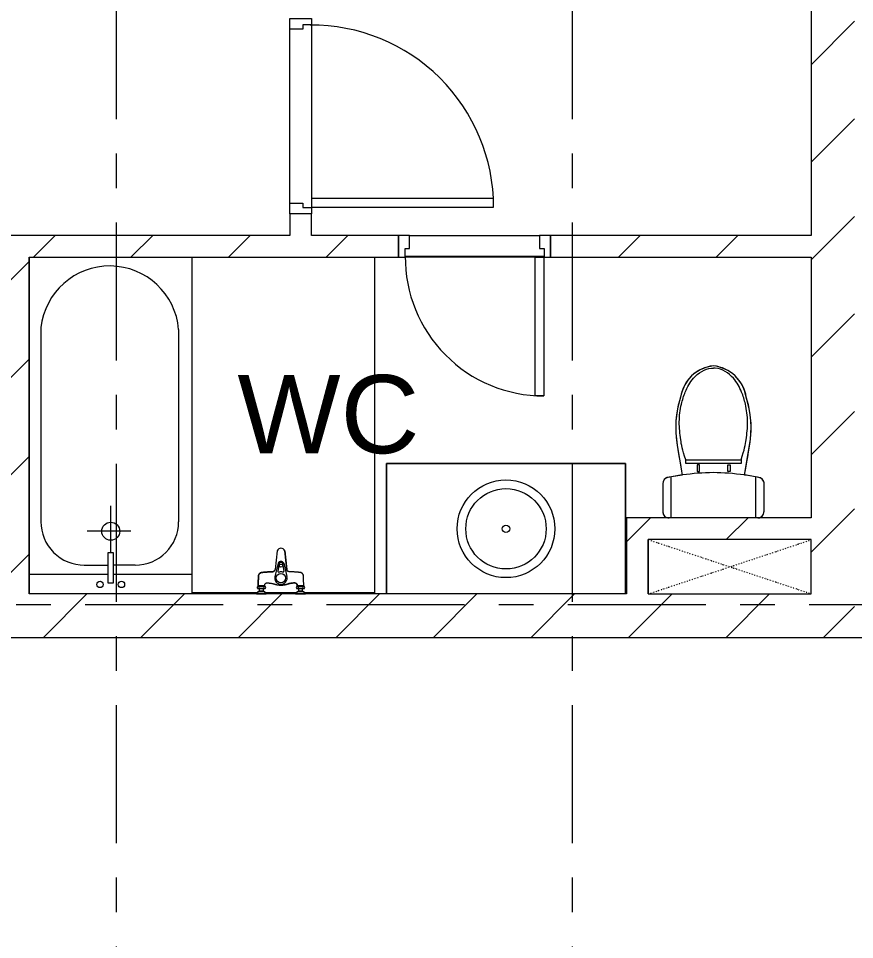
# Model space of a CAD drawing. Header units: millimetres. Extents: x -20144 to 117583, y -11426 to 48263.
# Drawn here: x 25500 to 29350, y 31408 to 35650 of the extents above; entities that cross this region are included whole.
import ezdxf

# ---------------------------------------------------------------- set-up
doc = ezdxf.new("R2010")
doc.units = ezdxf.units.MM
doc.linetypes.add('Dash', pattern=[12.35, 3.175, -3.175, 0, -3, 0, -3])
doc.linetypes.add('Grid Line', pattern=[22.225, 12.7, -3.175, 3.175, -3.175])
for name, color, linetype, lineweight in [('A-DETL-GENF', 31, 'Continuous', 5), ('A-DETL-GENF-HDLN', 161, 'Dash', 5), ('CHU', 181, 'Continuous', 5), ('CUA', 31, 'Continuous', 9), ('HATCH-TUONG', 152, 'Continuous', 9), ('NET-CAT', 3, 'Continuous', 9), ('NET-THAY', 2, 'Continuous', 15), ('THIET-BI', 44, 'Continuous', 5), ('TRUC', 225, 'Continuous', 5)]:
    doc.layers.add(name, color=color, linetype=linetype, lineweight=lineweight)
doc.styles.add('Arial', font='arial.ttf', dxfattribs={"height": 360})
pattern_1 = [(45, (0, 0), (-224.5064, 224.5064), [])]

# ---------------------------------------------------------------- blocks, each defined once
blk = doc.blocks.new('CUA WC - Type 1-374153-MẶT BẰNG TẦNG 24')
at = {"layer": 'CUA'}
for p, q in [((-217.5, 690.3), (-177.5, 690.3)), ((-217.5, 52.3), (-217.5, 690.3)), ((-177.5, 690.3), (-177.5, 52.3)), ((-177.5, 52.3), (-217.5, 52.3))]:
    blk.add_line(p, q, dxfattribs=at)
at = {"layer": 'CUA', "lineweight": 5}
for p, q in [((-218.5, 52.3), (-248.5, 52.3)), ((-248.5, 52.3), (-248.5, -47.7)), ((-218.5, 11.3), (-218.5, 52.3)), ((451.5, 52.3), (421.5, 52.3)), ((421.5, 52.3), (421.5, 11.3)), ((451.5, -47.7), (451.5, 52.3)), ((-198.5, 11.3), (-218.5, 11.3)), ((-198.5, -47.7), (-198.5, 11.3)), ((421.5, 11.3), (401.5, 11.3)), ((401.5, 11.3), (401.5, -47.7)), ((-248.5, -47.7), (-198.5, -47.7)), ((401.5, -47.7), (451.5, -47.7))]:
    blk.add_line(p, q, dxfattribs=at)
blk.add_arc((-217.5, 52.3), 638, 359.5, 90, dxfattribs=at)
blk = doc.blocks.new('X-LA1 - X-LA-629886-MẶT BẰNG TẦNG 24')
at = {"layer": 'THIET-BI'}
for p, q in [((-550, 0), (-550, -600)), ((-550, -600), (-550, 0)), ((550, -600), (550, 0)), ((550, 0), (550, -600)), ((-550, -600), (550, -600)), ((550, -600), (-550, -600))]:
    blk.add_line(p, q, dxfattribs=at)
for radius in [225, 185, 17]:
    blk.add_circle((0, -300), radius, dxfattribs=at)
blk = doc.blocks.new('X-XI - X-XI-V5-MẶT BẰNG TẦNG 24')
at = {"layer": 'THIET-BI'}
for p, q in [((194.6, 0), (194.6, -186.1)), ((215, -2.1), (204.3, 0)), ((-230.6, -16.8), (-233.2, -33.2)), ((-233.2, -29), (-233.2, -157.9)), ((-233.2, -29), (-233.2, -157.9)), ((-233.2, -33.2), (-233.2, -45)), ((-227.9, -12.2), (-230.6, -16.8)), ((-222, -6.1), (-227.9, -12.2)), ((-212.4, -1.2), (-222, -6.1)), ((-204.3, 0), (-212.4, -1.2)), ((-194.6, 0), (-194.6, -185.7)), ((219.3, -4.2), (215, -2.1)), ((224.8, -8.5), (219.3, -4.2)), ((227.7, -12), (224.8, -8.5)), ((231.6, -19.3), (227.7, -12)), ((233.2, -29), (231.6, -19.3)), ((233.2, -157.9), (233.2, -29)), ((233.2, -157.9), (233.2, -29)), ((233.2, -157.9), (233.2, -29)), ((-233.2, -45), (-233.2, -157.9)), ((-233.2, -157.9), (-232.9, -162.1)), ((-232.9, -162.1), (-231, -169.1)), ((-231, -169.1), (-228, -174.5)), ((226.5, -176.5), (231.9, -166.7)), ((231.9, -166.7), (233.2, -157.9)), ((-228, -174.5), (-224.2, -178.9)), ((-224.2, -178.9), (-216.9, -183.9)), ((-216.9, -183.9), (-209.4, -186.4)), ((-209.4, -186.4), (-202.4, -187.7)), ((-202.4, -187.7), (-192, -189.7)), ((-192, -189.7), (-184.2, -191.1)), ((-184.2, -191.1), (-168, -193.8)), ((-168, -193.8), (-149.9, -196.6)), ((-143.8, -197.5), (-166.7, -335.2)), ((-143.8, -197.5), (-166.7, -335.2)), ((-149.9, -196.6), (-143.8, -197.5)), ((-143.8, -197.5), (-147.8, -221.1)), ((143.8, -197.5), (212.9, -185.5)), ((166.7, -335.2), (143.8, -197.5)), ((166.7, -335.2), (143.8, -197.5)), ((146.9, -216.1), (143.8, -197.5)), ((212.9, -185.5), (220.8, -181.7)), ((220.8, -181.7), (226.5, -176.5)), ((-147.8, -221.1), (-155.3, -266.3)), ((-127.7, -249.9), (127.7, -249.9)), ((-127.7, -267.8), (-127.7, -249.9)), ((-76.6, -213.5), (-66.1, -213.5)), ((-76.6, -245), (-76.6, -213.5)), ((-66.1, -245), (-76.6, -245)), ((-66.1, -213.5), (-66.1, -245)), ((64, -213.5), (64, -245)), ((74.4, -213.5), (64, -213.5)), ((64, -245), (74.4, -245)), ((74.4, -245), (74.4, -213.5)), ((127.7, -249.9), (127.7, -267.8)), ((151.8, -245.3), (146.9, -216.1)), ((157.2, -277.8), (151.8, -245.3)), ((-157.7, -280.9), (-161.5, -303.8)), ((-155.3, -266.3), (-157.7, -280.9)), ((-8.6, -267.8), (-127.7, -267.8)), ((127.7, -267.8), (-8.6, -267.8)), ((161.7, -304.9), (157.2, -277.8)), ((-164.6, -322), (-168.9, -349)), ((-161.5, -303.8), (-164.6, -322)), ((166.7, -335.2), (161.7, -304.9)), ((171.6, -371), (166.7, -335.2)), ((-171, -365.1), (-172.5, -383)), ((-168.9, -349), (-171, -365.1)), ((173.2, -395.8), (171.6, -371)), ((-172.5, -383), (-173.5, -402.2)), ((-173.5, -402.2), (-173.1, -436.1)), ((173.5, -426.5), (173.2, -395.8)), ((-173.1, -436.1), (-172.5, -446.5)), ((-172.5, -446.5), (-169.6, -474.8)), ((165.2, -502.3), (172.5, -446.5)), ((172.5, -446.5), (173.5, -426.5)), ((-169.6, -474.8), (-166.5, -495.3)), ((-166.5, -495.3), (-161.1, -520.9)), ((161.7, -518.5), (165.2, -502.3)), ((-161.1, -520.9), (-151.4, -555.9)), ((151.4, -555.9), (155.1, -543.7)), ((155.1, -543.7), (161.7, -518.5)), ((-151.4, -555.9), (-143.5, -587)), ((-143.5, -587), (-131.8, -612.8)), ((131.6, -613.2), (145.5, -581)), ((145.5, -581), (151.4, -555.9)), ((-131.8, -612.8), (-121.7, -628.9)), ((-121.7, -628.9), (-100.2, -653.8)), ((114.1, -638.9), (131.6, -613.2)), ((-100.2, -653.8), (-87.5, -664.8)), ((-87.5, -664.8), (-69.9, -676.9)), ((-69.9, -676.9), (-49.6, -687.2)), ((60.8, -681.9), (86, -665.9)), ((86, -665.9), (100.2, -653.8)), ((100.2, -653.8), (114.1, -638.9)), ((-49.6, -687.2), (-19.9, -696.9)), ((-19.9, -696.9), (0, -700.2)), ((0, -700.2), (34.6, -692.9)), ((34.6, -692.9), (60.8, -681.9))]:
    blk.add_line(p, q, dxfattribs=at)
for centre, radius, start, end in [((204.3, -29), 29, 360, 90), ((204.3, -29), 29, 0, 90), ((-204.3, -29), 29, 90, 180), ((-204.3, -29), 29, 90, 180), ((-204.3, -157.9), 29, 180, 259.8599), ((-204.3, -157.9), 29, 180, 259.8599), ((204.3, -157.9), 29, 280.1401, 360), ((204.3, -157.9), 29, 280.1401, 0), ((18.1, 960), 1168.8, 258.7762, 262.0348), ((18.1, 960), 1168.8, 258.7762, 262.0348), ((18.1, 960), 1168.8, 262.1447, 269.1633), ((-16, 957.7), 1166.4, 270.8375, 277.7683), ((-18.1, 960), 1168.8, 277.9652, 281.2238), ((-18.1, 960), 1168.8, 277.9652, 281.2238), ((287.1, -414.4), 460.7, 170.0941, 197.8856), ((287.1, -414.4), 460.7, 170.0941, 197.8856), ((-287.1, -414.4), 460.7, 342.1144, 9.9059), ((-287.1, -414.4), 460.7, 342.1144, 9.9059), ((18.2, -529.6), 171.6, 188.8267, 263.9098), ((18.2, -529.6), 171.6, 188.8267, 263.9098), ((-18.2, -529.6), 171.6, 276.0902, 351.1733), ((-18.2, -529.6), 171.6, 276.0902, 351.1733)]:
    blk.add_arc(centre, radius, start, end, dxfattribs=at)
for points in [[(-127.7, -267.8), (-143.4, -315.6), (-152.2, -364.8), (-160.3, -442.2), (-151, -516.8), (-129.6, -585.3), (-93.5, -652), (-37.5, -689.3), (-2.9, -689.4), (0, -689.4)], [(127.7, -267.8), (143.4, -315.6), (152.2, -364.8), (160.3, -442.2), (151, -516.8), (129.6, -585.3), (93.5, -652), (37.5, -689.3), (2.9, -689.4), (0, -689.4)]]:
    blk.add_open_spline(points, degree=3, knots=[12.724379, 12.724379, 12.724379, 12.724379, 75.096459, 151.912755, 228.70098, 282.501534, 351.034079, 439.49288, 447.51098, 447.51098, 447.51098, 447.51098], dxfattribs=at)
blk = doc.blocks.new('X-SEN - X-SEN-410583-MẶT BẰNG TẦNG 24')
at = {"layer": 'THIET-BI'}
for p, q in [((-67.5, 0), (-112.5, 0)), ((-112.5, 0), (-112.5, -3.8)), ((-112.5, 0), (-67.5, 0)), ((-112.5, -3.8), (-112.5, 0)), ((-67.5, -3.8), (-67.5, 0)), ((-67.5, 0), (-67.5, -3.8)), ((112.5, 0), (67.5, 0)), ((67.5, 0), (67.5, -3.8)), ((67.5, 0), (67.5, -3.8)), ((112.5, 0), (67.5, 0)), ((112.5, -3.8), (112.5, 0)), ((112.5, -3.8), (112.5, 0)), ((-112.5, -3.8), (-99.9, -12.6)), ((-67.5, -3.8), (-112.5, -3.8)), ((-112.5, -3.8), (-99.9, -12.6)), ((-99.9, -25.3), (-107.2, -25.3)), ((-72.8, -25.3), (-107.2, -25.3)), ((-107.2, -34.3), (-105.1, -34.3)), ((-107.2, -34.3), (-72.8, -34.3)), ((-105.1, -34.3), (-105.1, -37.2)), ((-105.1, -34.3), (-105.1, -37.2)), ((-74.9, -34.3), (-105.1, -34.3)), ((-105.1, -37.2), (-74.9, -37.2)), ((-99.9, -12.6), (-99.9, -25.3)), ((-99.9, -12.6), (-80.1, -12.6)), ((-80.1, -12.6), (-99.9, -12.6)), ((-99.9, -12.6), (-99.9, -25.3)), ((-80.1, -12.6), (-67.5, -3.8)), ((-80.1, -12.6), (-67.5, -3.8)), ((-80.1, -25.3), (-80.1, -12.6)), ((-80.1, -25.3), (-80.1, -12.6)), ((-72.8, -25.3), (-80.1, -25.3)), ((-74.9, -37.2), (-74.9, -34.3)), ((-74.9, -34.3), (-72.8, -34.3)), ((-74.9, -37.2), (-74.9, -34.3)), ((67.5, -3.8), (80.1, -12.6)), ((112.5, -3.8), (67.5, -3.8)), ((67.5, -3.8), (80.1, -12.6)), ((80.1, -25.3), (72.8, -25.3)), ((107.2, -25.3), (72.8, -25.3)), ((72.8, -34.3), (74.9, -34.3)), ((72.8, -34.3), (107.2, -34.3)), ((74.9, -34.3), (74.9, -37.2)), ((74.9, -34.3), (74.9, -37.2)), ((105.1, -34.3), (74.9, -34.3)), ((74.9, -37.2), (105.1, -37.2)), ((80.1, -12.6), (80.1, -25.3)), ((99.9, -12.6), (80.1, -12.6)), ((80.1, -12.6), (99.9, -12.6)), ((99.9, -12.6), (80.1, -12.6)), ((80.1, -12.6), (80.1, -25.3)), ((99.9, -12.6), (112.5, -3.8)), ((99.9, -12.6), (112.5, -3.8)), ((99.9, -25.3), (99.9, -12.6)), ((99.9, -25.3), (99.9, -12.6)), ((107.2, -25.3), (99.9, -25.3)), ((105.1, -37.2), (105.1, -34.3)), ((105.1, -34.3), (107.2, -34.3)), ((105.1, -37.2), (105.1, -34.3)), ((-12.9, -141.7), (-27.6, -80.8)), ((12.9, -141.7), (27.6, -80.8)), ((-27.3, -113.1), (-17.5, -199.2)), ((-17.5, -199.2), (-27.3, -113.1)), ((-7.7, -139.6), (-13.8, -105.5)), ((7.7, -139.6), (13.8, -105.5)), ((17.5, -199.2), (27.3, -113.1)), ((17.5, -199.2), (27.3, -113.1))]:
    blk.add_line(p, q, dxfattribs=at)
for centre, radius in [((0, -73.2), 21.5), ((0, -130.1), 7.2)]:
    blk.add_circle(centre, radius, dxfattribs=at)
for centre, radius, start, end in [((-102.9, -29.8), 6.9, 148.0246, 211.9754), ((-102.9, -29.8), 6.9, 148.0246, 211.9754), ((-107.2, -27.1), 1.8, 90, 148.0246), ((-107.2, -27.1), 1.8, 90, 148.0246), ((-107.2, -32.5), 1.8, 211.9754, 270), ((-107.2, -32.5), 1.8, 211.9754, 270), ((-112.5, -29.8), 6.9, 319.2845, 40.7155), ((-94.4, -29.8), 6.9, 139.2845, 220.7155), ((-85.4, -29.8), 6.9, 319.2845, 40.7155), ((-67.5, -29.8), 6.9, 139.2845, 220.7155), ((-72.8, -27.1), 1.8, 31.9754, 90), ((-72.8, -27.1), 1.8, 31.9754, 90), ((-72.8, -32.5), 1.8, 270, 328.0246), ((-72.8, -32.5), 1.8, 270, 328.0246), ((-77.1, -29.8), 6.9, 328.0246, 31.9754), ((-77.1, -29.8), 6.9, 328.0246, 31.9754), ((77.1, -29.8), 6.9, 148.0246, 211.9754), ((77.1, -29.8), 6.9, 148.0246, 211.9754), ((72.8, -27.1), 1.8, 90, 148.0246), ((72.8, -27.1), 1.8, 90, 148.0246), ((72.8, -32.5), 1.8, 211.9754, 270), ((72.8, -32.5), 1.8, 211.9754, 270), ((67.5, -29.8), 6.9, 319.2845, 40.7155), ((85.6, -29.8), 6.9, 139.2845, 220.7155), ((94.6, -29.8), 6.9, 319.2845, 40.7155), ((112.5, -29.8), 6.9, 139.2845, 220.7155), ((107.2, -27.1), 1.8, 31.9754, 90), ((107.2, -27.1), 1.8, 31.9754, 90), ((107.2, -32.5), 1.8, 270, 328.0246), ((107.2, -32.5), 1.8, 270, 328.0246), ((102.9, -29.8), 6.9, 328.0246, 31.9754), ((102.9, -29.8), 6.9, 328.0246, 31.9754), ((-0.4, -73.2), 28.3, 89.2517, 195.6693), ((0.4, -73.2), 28.3, 344.3307, 90.7483), ((-9.4, -104.7), 4.5, 74.0703, 190.1556), ((-0.4, -73.2), 28.3, 254.0703, 270.7483), ((0.4, -73.2), 28.3, 269.2517, 285.9297), ((9.4, -104.7), 4.5, 349.8444, 105.9297), ((0, -134.7), 14.7, 208.4144, 331.5856), ((0, -136.6), 8.24, 201.1294, 338.8706), ((0, -191), 19.3, 205.0481, 334.9519), ((0, -191), 19.3, 205.0481, 334.9519)]:
    blk.add_arc(centre, radius, start, end, dxfattribs=at)
for points, knots in [([(-105.1, -37.2), (-105.1, -39.1), (-104.9, -42.9), (-104.7, -48.5), (-104.5, -54.2), (-104.2, -61.7), (-103.9, -68.4), (-103.8, -73.6), (-103.7, -75.5), (-103.7, -76.7), (-103.6, -77.6), (-103.6, -78.6), (-103.6, -79.8), (-103.6, -81), (-103.5, -81.8), (-103.5, -82.3), (-103.5, -82.6), (-103.4, -83), (-103.4, -83.5), (-103.3, -84.3), (-103.2, -85.5), (-103.1, -86.6), (-102.8, -87.6), (-102.6, -88.2), (-102.3, -88.9), (-101.9, -89.7), (-101.3, -90.8), (-100.6, -91.7), (-100, -92.5), (-99, -93.6), (-97.8, -94.7), (-96.2, -95.8), (-95, -96.6), (-93.7, -97.2), (-92.4, -97.7), (-91.2, -98.1), (-90.3, -98.4), (-89.6, -98.5), (-88.9, -98.7), (-88, -98.8), (-86.8, -99), (-85.6, -99.1), (-84.7, -99.1), (-84, -99.2), (-83.3, -99.3), (-82.3, -99.4), (-81.2, -99.5), (-79.7, -99.6), (-77.9, -99.8), (-75.5, -100), (-72.8, -100.2), (-70, -100.5), (-66.3, -100.8), (-61.6, -101.2), (-56, -101.5), (-51.7, -101.8), (-48.8, -101.9), (-47.3, -101.9), (-46.1, -101.9), (-45.1, -102), (-44.4, -102), (-43.6, -102), (-42.6, -102), (-41.4, -102), (-40.1, -102), (-39.3, -102.1), (-38.8, -102.1), (-38.5, -102.2), (-38.1, -102.2), (-37.6, -102.3), (-36.8, -102.4), (-35.6, -102.6), (-34.3, -103), (-33.2, -103.5), (-32.5, -104), (-31.7, -104.6), (-30.5, -105.7), (-29, -107.6), (-27.9, -110.1), (-27.4, -112), (-27.3, -113.1)], [0, 0, 0, 0, 0.041667, 0.083333, 0.125, 0.166667, 0.25, 0.270833, 0.28125, 0.291667, 0.296875, 0.302083, 0.3125, 0.322917, 0.328125, 0.330729, 0.333333, 0.335938, 0.338542, 0.34375, 0.354167, 0.364583, 0.369792, 0.375, 0.380208, 0.385417, 0.395833, 0.40625, 0.411458, 0.416667, 0.4375, 0.447917, 0.458333, 0.46875, 0.479167, 0.489583, 0.494792, 0.5, 0.505208, 0.510417, 0.520833, 0.53125, 0.536458, 0.541667, 0.546875, 0.552083, 0.5625, 0.572917, 0.583333, 0.604167, 0.625, 0.645833, 0.666667, 0.708333, 0.75, 0.791667, 0.802083, 0.8125, 0.822917, 0.828125, 0.833333, 0.838542, 0.84375, 0.854167, 0.864583, 0.869792, 0.872396, 0.875, 0.877604, 0.880208, 0.885417, 0.895833, 0.90625, 0.916667, 0.921875, 0.927083, 0.9375, 0.958333, 0.979167, 1, 1, 1, 1]), ([(-105.1, -37.2), (-104.5, -52.3), (-103.9, -68.7), (-103.3, -87.5), (-99.6, -93.9), (-92.4, -98.5), (-72.6, -100.1), (-54, -102.2), (-33.9, -102), (-28.7, -107.4), (-27.8, -111), (-27.3, -113.1)], [0, 0, 0, 0, 45.441328, 49.333631, 56.110562, 66.562664, 73.682324, 114.966912, 125.570438, 129.900151, 136.284558, 136.284558, 136.284558, 136.284558]), ([(0, -41), (-2, -40.9), (-5.6, -40.9), (-10.3, -41.2), (-14.4, -41.6), (-18, -42.2), (-21.2, -42.9), (-24.2, -43.7), (-27.1, -44.6), (-30, -45.4), (-32.9, -46.3), (-35.8, -47.2), (-38.8, -47.9), (-41.8, -48.6), (-45.1, -49.2), (-48.4, -49.8), (-51.8, -50.2), (-54.8, -50.5), (-56.9, -50.7), (-58.1, -50.8), (-59, -50.9), (-59.9, -51), (-60.8, -51), (-61.7, -51), (-62.4, -51), (-63, -51), (-63.6, -51), (-64.4, -50.9), (-65.1, -50.8), (-65.7, -50.7), (-66.1, -50.6), (-66.5, -50.5), (-67.1, -50.4), (-68.1, -50.1), (-69.1, -49.6), (-70.1, -49), (-71.1, -48.3), (-72, -47.4), (-72.8, -46.6), (-73.3, -45.8), (-73.8, -45.1), (-74.1, -44.3), (-74.4, -43.5), (-74.6, -42.6), (-74.7, -41.9), (-74.8, -41.3), (-74.8, -40.9), (-74.9, -40.4), (-74.9, -39.8), (-74.9, -38.8), (-74.9, -37.9), (-74.9, -37.2)], [0, 0, 0, 0, 0.041667, 0.083333, 0.125, 0.166667, 0.208333, 0.25, 0.291667, 0.333333, 0.375, 0.416667, 0.458333, 0.5, 0.541667, 0.583333, 0.625, 0.666667, 0.6875, 0.697917, 0.708333, 0.71875, 0.729167, 0.739583, 0.75, 0.755208, 0.760417, 0.770833, 0.78125, 0.786458, 0.791667, 0.796875, 0.802083, 0.8125, 0.833333, 0.84375, 0.854167, 0.875, 0.885417, 0.895833, 0.90625, 0.916667, 0.927083, 0.9375, 0.947917, 0.953125, 0.958333, 0.963542, 0.96875, 0.979167, 1, 1, 1, 1]), ([(-74.9, -37.2), (-74.9, -39.9), (-75, -44.9), (-67.9, -51.6), (-55.3, -50.7), (-39.4, -48.7), (-24.4, -43.4), (-11.8, -40.7), (0, -41)], [0, 0, 0, 0, 8.475038, 15.961674, 29.255673, 47.963091, 70.422589, 93.837243, 93.837243, 93.837243, 93.837243]), ([(74.9, -37.2), (74.9, -37.9), (74.9, -38.8), (74.9, -39.8), (74.9, -40.4), (74.8, -40.9), (74.8, -41.3), (74.7, -41.9), (74.6, -42.6), (74.4, -43.3), (74.3, -43.9), (74.1, -44.4), (73.8, -45.1), (73.3, -45.8), (72.8, -46.6), (72, -47.4), (71.1, -48.3), (70.1, -49), (69.1, -49.6), (68.1, -50.1), (67.1, -50.4), (66.5, -50.5), (66.1, -50.6), (65.7, -50.7), (65.1, -50.8), (64.4, -50.9), (63.5, -51), (62.7, -51), (62.1, -51), (61.5, -51), (60.8, -51), (59.9, -51), (59, -50.9), (58.1, -50.8), (56.9, -50.7), (54.8, -50.5), (51.8, -50.2), (47.2, -49.6), (41.8, -48.7), (36.8, -47.4), (32.9, -46.3), (30, -45.4), (27.1, -44.6), (24.2, -43.7), (21.2, -42.9), (18, -42.2), (14.4, -41.6), (10.3, -41.2), (5.6, -40.9), (2, -40.9), (0, -41)], [0, 0, 0, 0, 0.020833, 0.03125, 0.036458, 0.041667, 0.046875, 0.052083, 0.0625, 0.072917, 0.078125, 0.083333, 0.09375, 0.104167, 0.114583, 0.125, 0.145833, 0.15625, 0.166667, 0.1875, 0.197917, 0.203125, 0.208333, 0.213542, 0.21875, 0.229167, 0.239583, 0.25, 0.255208, 0.260417, 0.270833, 0.28125, 0.291667, 0.302083, 0.3125, 0.333333, 0.375, 0.416667, 0.5, 0.583333, 0.625, 0.666667, 0.708333, 0.75, 0.791667, 0.833333, 0.875, 0.916667, 0.958333, 1, 1, 1, 1]), ([(74.9, -37.2), (74.9, -39.9), (75, -44.9), (67.9, -51.6), (55.3, -50.7), (39.4, -48.7), (24.4, -43.4), (11.8, -40.7), (0, -41)], [0, 0, 0, 0, 8.475038, 15.961674, 29.255673, 47.963091, 70.422589, 93.837243, 93.837243, 93.837243, 93.837243]), ([(27.3, -113.1), (27.4, -112), (27.9, -110.1), (29, -107.6), (30.5, -105.7), (31.7, -104.6), (32.5, -104), (33.2, -103.5), (34.3, -103), (35.6, -102.6), (36.8, -102.4), (37.6, -102.3), (38.1, -102.2), (38.5, -102.2), (38.8, -102.1), (39.3, -102.1), (40.1, -102), (41.4, -102), (42.6, -102), (43.6, -102), (44.4, -102), (45.1, -102), (46.1, -101.9), (47.3, -101.9), (48.8, -101.9), (51.7, -101.8), (57.9, -101.4), (65.3, -100.9), (72.8, -100.2), (76.9, -99.8), (79.7, -99.6), (81.2, -99.5), (82.3, -99.4), (83.3, -99.3), (84, -99.2), (84.7, -99.1), (85.6, -99.1), (86.8, -99), (88, -98.8), (88.9, -98.7), (89.6, -98.5), (90.3, -98.4), (91.2, -98.1), (92.4, -97.7), (93.7, -97.2), (95, -96.6), (96.2, -95.8), (97.8, -94.7), (99.2, -93.4), (100.4, -91.9), (101.3, -90.8), (101.9, -89.7), (102.3, -88.9), (102.6, -88.2), (102.8, -87.6), (103.1, -86.6), (103.2, -85.5), (103.3, -84.3), (103.4, -83.5), (103.4, -83), (103.5, -82.6), (103.5, -82.3), (103.5, -81.8), (103.6, -81), (103.6, -79.8), (103.6, -78.6), (103.6, -77.6), (103.7, -76.7), (103.7, -75.5), (103.8, -73.6), (103.9, -70.3), (104.1, -65.5), (104.5, -54.2), (104.8, -44.8), (105.1, -37.2)], [0, 0, 0, 0, 0.020833, 0.041667, 0.0625, 0.072917, 0.078125, 0.083333, 0.09375, 0.104167, 0.114583, 0.119792, 0.122396, 0.125, 0.127604, 0.130208, 0.135417, 0.145833, 0.15625, 0.161458, 0.166667, 0.171875, 0.177083, 0.1875, 0.197917, 0.208333, 0.25, 0.333333, 0.375, 0.416667, 0.427083, 0.4375, 0.447917, 0.453125, 0.458333, 0.463542, 0.46875, 0.479167, 0.489583, 0.494792, 0.5, 0.505208, 0.510417, 0.520833, 0.53125, 0.541667, 0.552083, 0.5625, 0.583333, 0.59375, 0.604167, 0.614583, 0.619792, 0.625, 0.630208, 0.635417, 0.645833, 0.65625, 0.661458, 0.664062, 0.666667, 0.669271, 0.671875, 0.677083, 0.6875, 0.697917, 0.703125, 0.708333, 0.71875, 0.729167, 0.75, 0.791667, 0.833333, 1, 1, 1, 1]), ([(105.1, -37.2), (104.5, -52.3), (103.9, -68.7), (103.3, -87.5), (99.6, -93.9), (92.4, -98.5), (72.6, -100.1), (54, -102.2), (33.9, -102), (28.7, -107.4), (27.8, -111), (27.3, -113.1)], [0, 0, 0, 0, 45.441328, 49.333631, 56.110562, 66.562664, 73.682324, 114.966912, 125.570438, 129.900151, 136.284558, 136.284558, 136.284558, 136.284558])]:
    blk.add_open_spline(points, degree=3, knots=knots, dxfattribs=at)
blk = doc.blocks.new('X-BON TAM - X-BON TAM 1500-629887-MẶT BẰNG TẦNG 24')
at = {"layer": 'THIET-BI'}
for p, q in [((-375, -9.9), (-375, -1559.9)), ((-375, -9.9), (-375, -1559.9)), ((375, -1560), (375, -9.9)), ((375, -1560), (375, -9.9)), ((12.9, -61.4), (-12.9, -61.4)), ((-12.9, -61.4), (-12.9, -198.5)), ((12.9, -198.5), (12.9, -61.4)), ((-375, -100), (-12.9, -100)), ((12.9, -100), (375, -100)), ((-112.7, -142.6), (-12.9, -142.6)), ((121.7, -142.6), (12.9, -142.6)), ((-12.9, -198.5), (12.9, -198.5)), ((0, -198.5), (0, -415.4)), ((-91.8, -298.7), (108.5, -298.7)), ((-312.7, -1227.8), (-312.7, -342.6)), ((321.7, -1236.1), (321.7, -342.6))]:
    blk.add_line(p, q, dxfattribs=at)
for centre, radius in [((-49.4, -53.5), 14.5), ((49.4, -53.5), 14.5), ((0, -298.7), 41.7)]:
    blk.add_circle(centre, radius, dxfattribs=at)
for centre, radius, start, end in [((-112.7, -342.6), 200, 90, 180), ((121.7, -342.6), 200, 360, 90), ((4.9, -1201.3), 318.7, 184.7583, 353.7351)]:
    blk.add_arc(centre, radius, start, end, dxfattribs=at)
blk = doc.blocks.new('CUA PHONG NGU - Type 1-368226-MẶT BẰNG TẦNG 24')
at = {"layer": 'CUA', "lineweight": 5}
for p, q in [((-348.5, -52.3), (-348.5, 47.7)), ((-348.5, 47.7), (-298.5, 47.7)), ((-298.5, 47.7), (-298.5, -11.3)), ((501.5, 47.7), (551.5, 47.7)), ((501.5, -11.3), (501.5, 47.7)), ((551.5, 47.7), (551.5, -52.3)), ((-318.5, -11.3), (-318.5, -52.3)), ((-298.5, -11.3), (-318.5, -11.3)), ((521.5, -11.3), (501.5, -11.3)), ((521.5, -52.3), (521.5, -11.3)), ((-318.5, -52.3), (-348.5, -52.3)), ((551.5, -52.3), (521.5, -52.3))]:
    blk.add_line(p, q, dxfattribs=at)
at = {"layer": 'CUA'}
for p, q in [((-277.5, -52.3), (-317.5, -52.3)), ((-317.5, -52.3), (-317.5, -890.3)), ((-277.5, -890.3), (-277.5, -52.3)), ((-317.5, -890.3), (-277.5, -890.3))]:
    blk.add_line(p, q, dxfattribs=at)
at = {"layer": 'CUA', "lineweight": 5}
blk.add_arc((-317.5, -52.3), 838, 270, 0.5, dxfattribs=at)
blk = doc.blocks.new('Family2 - Family1 2-691888-MẶT BẰNG TẦNG 24')
at = {"layer": 'A-DETL-GENF'}
for p, q in [((750, 250), (0, 250)), ((0, 250), (0, 0)), ((750, 0), (750, 250)), ((0, 0), (750, 0))]:
    blk.add_line(p, q, dxfattribs=at)
at = {"layer": 'A-DETL-GENF-HDLN'}
for p, q in [((0, 250), (750, 0.8)), ((0, 0), (750, 249.2))]:
    blk.add_line(p, q, dxfattribs=at)

msp = doc.modelspace()

# ---------------------------------------------------------------- hatches: boundary and pattern name
at = {"layer": 'HATCH-TUONG', "lineweight": 5}
h = msp.add_hatch(dxfattribs=at)
h.set_pattern_fill('FP_2', color=256, style=0, pattern_type=2)
h.set_pattern_definition(pattern_1)
h.paths.add_polyline_path([(29350.4, 32999.9), (29350.4, 42399.9), (29150.4, 42399.9), (29150.5, 32999.9)], flags=0)
h = msp.add_hatch(dxfattribs=at)
h.set_pattern_fill('FP_2', color=256, style=0, pattern_type=2)
h.set_pattern_definition(pattern_1)
h.paths.add_polyline_path([(26850.4, 34649.9), (26850.4, 34749.9), (26750.4, 34749.9), (26750.4, 34649.9)], flags=0)
h.paths.add_polyline_path([(26850.4, 35649.9), (26850.4, 35749.9), (26750.4, 35749.9), (26750.4, 35649.9)], flags=0)
h.paths.add_polyline_path([(26750.4, 35849.9), (26850.4, 35849.9), (26850.4, 38699.9), (26750.4, 38699.9), (26750.4, 37739.4)], flags=0)
h = msp.add_hatch(dxfattribs=at)
h.set_pattern_fill('FP_2', color=256, style=0, pattern_type=2)
h.set_pattern_definition(pattern_1)
h.paths.add_polyline_path([(29150.4, 34549.9), (29150.4, 34649.9), (27950.5, 34649.9), (27950.5, 34549.9), (28063.7, 34549.9)], flags=0)
h.paths.add_polyline_path([(27250.5, 34549.9), (27250.5, 34649.9), (24160.4, 34649.9), (24160.4, 34549.9), (26346.7, 34549.9)], flags=0)
h.paths.add_polyline_path([(23400.4, 34549.9), (23460.4, 34549.9), (23460.4, 34649.9), (23300.4, 34649.9), (23300.4, 34549.9)], flags=0)
h = msp.add_hatch(dxfattribs=at)
h.set_pattern_fill('FP_2', color=256, style=0, pattern_type=2)
h.set_pattern_definition(pattern_1)
h.paths.add_polyline_path([(25550.4, 32999.9), (25550.4, 34549.9), (25450.4, 34549.9), (25450.4, 32999.9), (25488.2, 32999.9)], flags=0)
h = msp.add_hatch(dxfattribs=at)
h.set_pattern_fill('FP_2', color=256, style=0, pattern_type=2)
h.set_pattern_definition(pattern_1)
h.paths.add_polyline_path([(28400.4, 32999.9), (28400.4, 33349.9), (28300.4, 33349.9), (28300.4, 32999.9)], flags=0)
h = msp.add_hatch(dxfattribs=at)
h.set_pattern_fill('FP_2', color=256, style=0, pattern_type=2)
h.set_pattern_definition(pattern_1)
h.paths.add_polyline_path([(29150.4, 33249.9), (29150.4, 33349.9), (28400.4, 33349.9), (28400.5, 33249.9), (28922.2, 33249.9)], flags=0)
h = msp.add_hatch(dxfattribs=at)
h.set_pattern_fill('FP_2', color=256, style=0, pattern_type=2)
h.set_pattern_definition(pattern_1)
h.paths.add_polyline_path([(29350.4, 32799.9), (29350.4, 32999.9), (24850.4, 32999.9), (24850.4, 32799.9), (28063.7, 32799.9)], flags=0)

# ---------------------------------------------------------------- linework, layer by layer
at = {"layer": 'NET-CAT', "lineweight": 15}
for p, q in [((29150.4, 35749.9), (29150.4, 34649.9)), ((26850.4, 34749.9), (26750.4, 34749.9)), ((26750.4, 34749.9), (26750.4, 34649.9)), ((26850.4, 34649.9), (26850.4, 34749.9)), ((26750.4, 34649.9), (24160.4, 34649.9)), ((27250.5, 34649.9), (26850.4, 34649.9)), ((27250.5, 34549.9), (27250.5, 34649.9)), ((29150.4, 34649.9), (27950.5, 34649.9)), ((27950.5, 34649.9), (27950.5, 34549.9)), ((25550.4, 34549.9), (27250.5, 34549.9)), ((25550.4, 32999.9), (25550.4, 34549.9)), ((27950.5, 34549.9), (29150.4, 34549.9)), ((29150.4, 34549.9), (29150.4, 33349.9)), ((28400.4, 33349.9), (28300.4, 33349.9)), ((28300.4, 33349.9), (28300.4, 32999.9)), ((29150.4, 33349.9), (28400.4, 33349.9)), ((28400.4, 32999.9), (28400.4, 33249.9)), ((26596.7, 32999.9), (25550.4, 32999.9)), ((26775.9, 32999.9), (26641.7, 32999.9)), ((28300.4, 32999.9), (26821.7, 32999.9)), ((24850.4, 32799.9), (29350.4, 32799.9)), ((29350.4, 32799.9), (31200.5, 32799.9))]:
    msp.add_line(p, q, dxfattribs=at)
at = {"layer": 'NET-THAY', "lineweight": 9}
for p, q in [((26750.4, 34799.9), (26750.4, 35599.9)), ((26850.4, 35619.9), (26850.4, 34820.9)), ((27300.5, 34649.9), (27900.5, 34649.9)), ((27140.4, 34549.9), (27140.4, 32999.9)), ((27280.5, 34554.9), (27920.5, 34554.9)), ((27879.5, 34549.9), (27280.5, 34549.9)), ((26598.4, 33004.9), (26300.5, 33004.9)), ((26778.4, 33004.9), (26639.9, 33004.9)), ((27140.4, 33004.9), (26819.9, 33004.9))]:
    msp.add_line(p, q, dxfattribs=at)
at = {"layer": 'TRUC', "linetype": 'Grid Line', "ltscale": 50}
for p, q in [((25950.5, 43599.9), (25950.5, -4500.1)), ((28050.5, 43599.9), (28050.5, -7167.6)), ((42000.5, 32949.9), (-12092.4, 32949.9))]:
    msp.add_line(p, q, dxfattribs=at)

# ---------------------------------------------------------------- block references
at = {"lineweight": 9}
for name, p, rotation in [('CUA PHONG NGU - Type 1-368226-MẶT BẰNG TẦNG 24', (26798.1, 35098.5), 90), ('CUA WC - Type 1-374153-MẶT BẰNG TẦNG 24', (27701.9, 34602.2), 180), ('X-BON TAM - X-BON TAM 1500-629887-MẶT BẰNG TẦNG 24', (25925.5, 32990), 180), ('X-XI - X-XI-V5-MẶT BẰNG TẦNG 24', (28700.5, 33349.9), 180), ('X-LA1 - X-LA-629886-MẶT BẰNG TẦNG 24', (27745.4, 32999.9), 180), ('X-SEN - X-SEN-410583-MẶT BẰNG TẦNG 24', (26709.2, 32999.9), 180)]:
    msp.add_blockref(name, p, dxfattribs=dict(at, rotation=rotation))
at = {"lineweight": 5}
msp.add_blockref('Family2 - Family1 2-691888-MẶT BẰNG TẦNG 24', (28400.5, 32999.9), dxfattribs=at)

# ---------------------------------------------------------------- texts
at = {"layer": 'CHU', "color": 7, "insert": (27346.7, 34007.9), "char_height": 360, "width": 868.6, "attachment_point": 3, "line_spacing_factor": 0.936439, "style": 'Arial'}
msp.add_mtext('\\pt2540.0016,5079.9996,7620.0012,10159.9992,12700.0008,15239.9988,17780.0004,20319.9984,22860,25400.0016,27939.9996,30480.0012,33019.9992,35560.0008,38099.9988,40640.0004,43179.9984,45720,48260.0016,50799.9996,53340.0012,55879.9992,58420.0008,60959.9988,63500.0004,66039.9984,68580,71120.0016,73659.9996,76200.0012,78739.9992,81280.0008;WC', dxfattribs=at)

doc.saveas('drawing.dxf')
